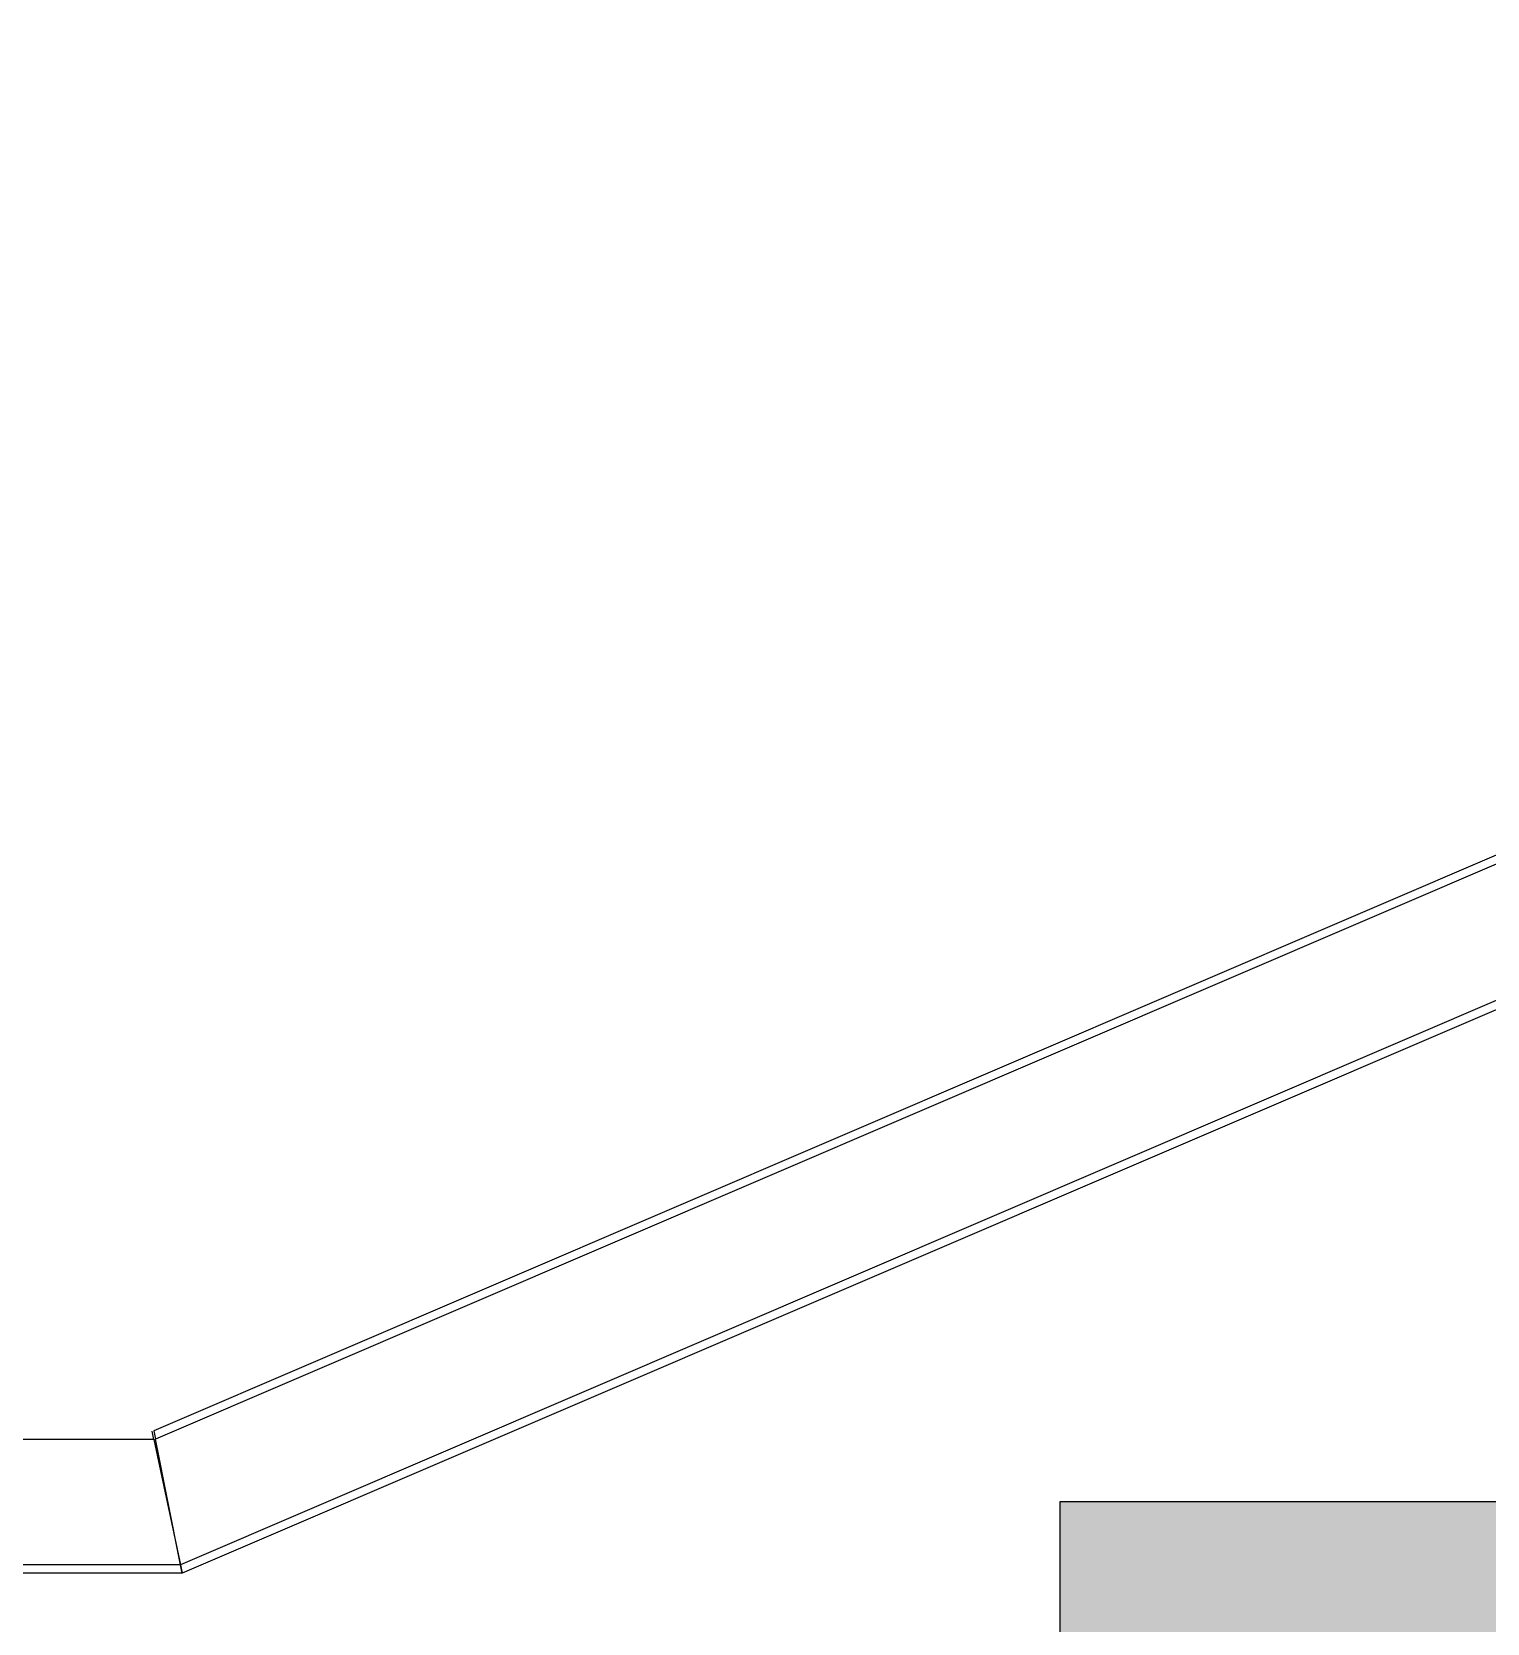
# Model space of a CAD drawing. Header units: millimetres. Extents: x 400407.2 to 400465.4, y 4544073.6 to 4544099.1.
# Drawn here: x 400460.584 to 400461.095, y 4544095.091 to 4544095.651 of the extents above; entities that cross this region are included whole.
import ezdxf

# ---------------------------------------------------------------- set-up
doc = ezdxf.new("R2010")
doc.units = ezdxf.units.MM
for name, color, linetype in [('görünüş prota', 4, 'Continuous'), ('kesit prota', 1, 'Continuous'), ('kesit tarama prota', 252, 'Continuous'), ('kiris prota', 6, 'Continuous')]:
    doc.layers.add(name, color=color, linetype=linetype)

# ---------------------------------------------------------------- blocks, each defined once
blk = doc.blocks.new('A$C750F51A7')
at = {"layer": 'görünüş prota', "color": 253, "lineweight": -2}
for p, q in [((199.336, -94.18), (86.771, -142.481)), ((199.633, -94.379), (86.83, -142.781)), ((203.994, -97.296), (87.706, -147.194)), ((204.291, -97.495), (87.766, -147.495)), ((86.767, -142.795), (86.703, -142.495)), ((86.771, -142.481), (86.83, -142.781)), ((86.767, -142.795), (-158.634, -142.795)), ((86.767, -142.795), (87.702, -147.195)), ((87.706, -147.194), (86.83, -142.781)), ((87.702, -147.195), (-158.634, -147.195)), ((87.766, -147.495), (-158.634, -147.495)), ((87.766, -147.495), (87.702, -147.195)), ((87.706, -147.194), (87.766, -147.495))]:
    blk.add_line(p, q, dxfattribs=at)

msp = doc.modelspace()

# ---------------------------------------------------------------- hatches: boundary and pattern name
at = {"layer": 'kesit tarama prota'}
h = msp.add_hatch(color=256, dxfattribs=at)
h.dxf.hatch_style = 1
h.paths.add_polyline_path([(400460.10869, 4544094.26044), (400457.98019, 4544093.05429), (400463.84074, 4544093.05429), (400463.84074, 4544094.25429), (400462.74511, 4544094.25429), (400462.74511, 4544095.96429), (400462.44511, 4544095.96429), (400462.44511, 4544095.81429), (400462.14511, 4544095.81429), (400462.14511, 4544095.64429), (400461.84511, 4544095.64429), (400461.84511, 4544095.47429), (400461.54511, 4544095.47429), (400461.54511, 4544095.30429), (400461.24511, 4544095.30429), (400461.24511, 4544095.13429), (400460.94511, 4544095.13429), (400460.94511, 4544094.96429), (400460.64511, 4544094.96429), (400460.64511, 4544094.79429), (400460.34511, 4544094.79429), (400460.34511, 4544094.62429), (400460.04511, 4544094.62429), (400460.04511, 4544094.45429), (400459.74511, 4544094.45429), (400459.74511, 4544094.28429), (400459.44511, 4544094.28429), (400459.44511, 4544094.11429), (400459.14511, 4544094.11429), (400459.14511, 4544093.94429), (400458.84511, 4544093.94429), (400458.84511, 4544093.77429), (400458.54511, 4544093.77429), (400458.54511, 4544093.60429), (400458.24511, 4544093.60429), (400458.24511, 4544093.43429), (400457.94511, 4544093.43429), (400457.94511, 4544093.26429), (400456.74511, 4544093.26429), (400456.74511, 4544093.09429), (400456.44511, 4544093.09429), (400456.44511, 4544092.92429), (400456.14511, 4544092.92429), (400456.14511, 4544092.75429), (400455.84511, 4544092.75429), (400455.84511, 4544092.58429), (400455.54511, 4544092.58429), (400455.54511, 4544092.41429), (400455.24511, 4544092.41429), (400455.24511, 4544092.24429), (400454.94511, 4544092.24429), (400454.94511, 4544092.07429), (400454.64511, 4544092.07429), (400454.64511, 4544091.90429), (400453.18511, 4544091.90429), (400453.18511, 4544091.70429), (400454.58511, 4544091.70429), (400454.58511, 4544089.09343), (400455.18511, 4544089.09343), (400455.18511, 4544091.98041), (400457.08019, 4544093.05429), (400457.98019, 4544093.05429), (400460.10869, 4544094.26044), (400462.44511, 4544095.58441), (400462.44511, 4544094.25429)])

# ---------------------------------------------------------------- linework, layer by layer
at = {"layer": 'kesit prota', "color": 1}
msp.add_lwpolyline([(400460.34511, 4544094.79429), (400460.64511, 4544094.79429), (400460.64511, 4544094.96429), (400460.94511, 4544094.96429), (400460.94511, 4544095.13429), (400461.24511, 4544095.13429), (400461.24511, 4544095.30429), (400461.54511, 4544095.30429), (400461.54511, 4544095.47429), (400461.84511, 4544095.47429), (400461.84511, 4544095.64429), (400462.14511, 4544095.64429), (400462.14511, 4544095.81429), (400462.44511, 4544095.81429), (400462.44511, 4544095.96429), (400462.74511, 4544095.96429), (400462.74511, 4544094.25429), (400463.84246, 4544094.25429)], dxfattribs=at)

# ---------------------------------------------------------------- block references
at = {"layer": 'kiris prota', "color": 1, "xscale": 0.01, "yscale": 0.01, "zscale": 0.01}
msp.add_blockref('A$C750F51A7', (400459.75895, 4544096.58394), dxfattribs=at)

doc.saveas('drawing.dxf')
